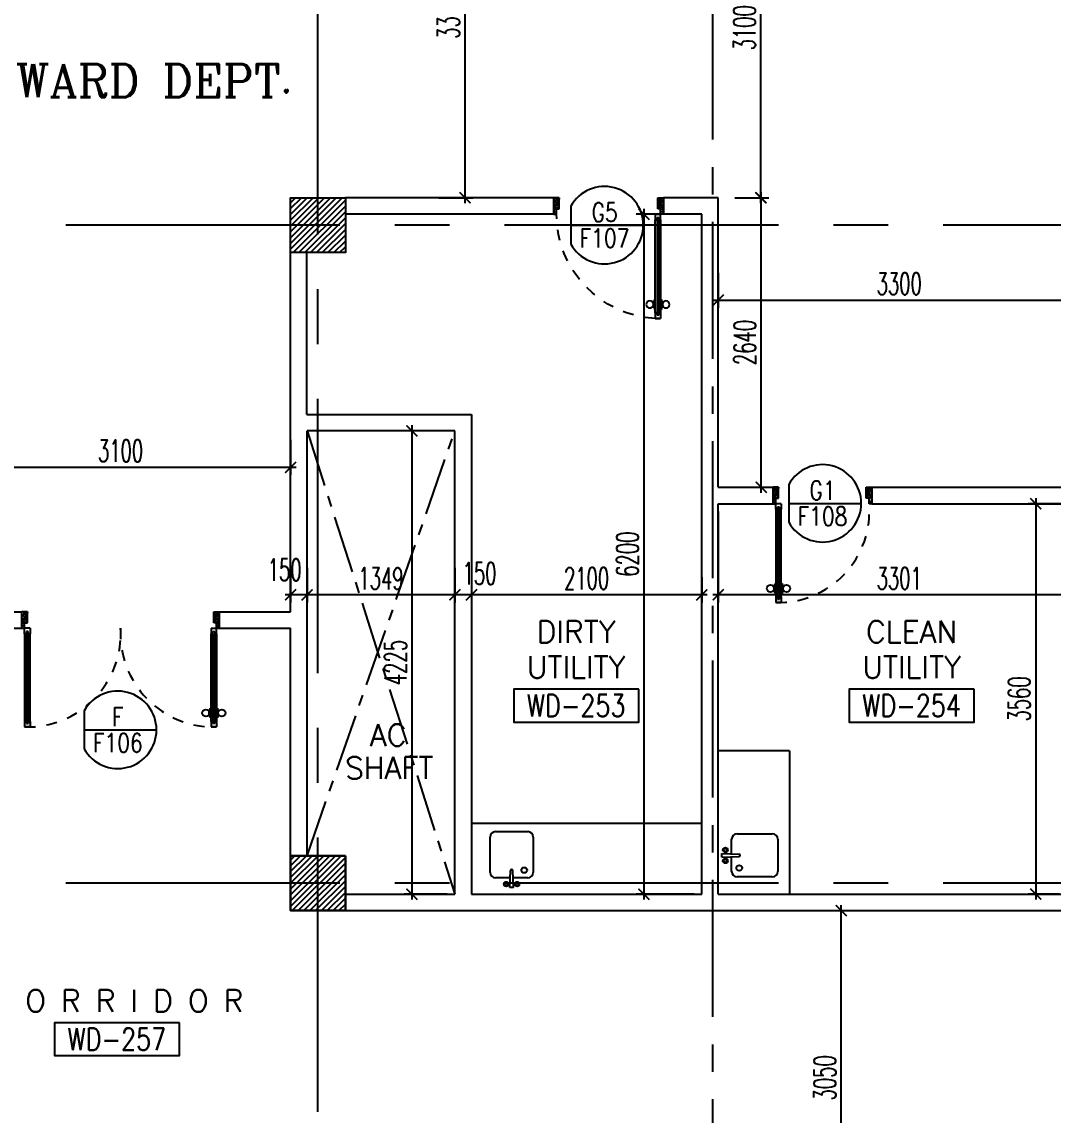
# Model space of a CAD drawing. Extents: x 88852.7 to 88945.7, y 39921.6 to 40001.1.
# Drawn here: x 88918.11 to 88927.51, y 39957.58 to 39967.55 of the extents above; entities that cross this region are included whole.
import ezdxf
from ezdxf.enums import TextEntityAlignment as Align

# ---------------------------------------------------------------- set-up
doc = ezdxf.new("R2010")
doc.units = 0
doc.header["$MEASUREMENT"] = 0
doc.header["$PDMODE"] = 34
for name, pattern in [('CENTER', [2, 1.25, -0.25, 0.25, -0.25]), ('CENTER2', [1.125, 0.75, -0.125, 0.125, -0.125]), ('CENTERX2', [4, 2.5, -0.5, 0.5, -0.5]), ('HIDDEN', [0.375, 0.25, -0.125])]:
    doc.linetypes.add(name, pattern=pattern)
doc.layers.get('0').update_dxf_attribs({"linetype": 'CONTINUOUS'})
doc.layers.get('DEFPOINTS').update_dxf_attribs({"linetype": 'CONTINUOUS'})
for name, color, linetype in [('AXES', 11, 'CENTERX2'), ('AXES1', 11, 'CENTER'), ('COL', 2, 'CONTINUOUS'), ('DIM', 4, 'CONTINUOUS'), ('DOOR', 7, 'CONTINUOUS'), ('DOOR-CR', 4, 'CONTINUOUS'), ('DOOR-NO', 3, 'CONTINUOUS'), ('HAT', 8, 'CONTINUOUS'), ('INSUL', 4, 'CONTINUOUS'), ('ME-FIX', 7, 'CONTINUOUS'), ('RM-BOX', 4, 'CONTINUOUS'), ('RM-NAME', 2, 'CONTINUOUS'), ('RM-NO', 2, 'CONTINUOUS'), ('WALL', 2, 'CONTINUOUS')]:
    doc.layers.add(name, color=color, linetype=linetype)
doc.styles.add('ROMANC', font='romanc', dxfattribs={"height": 0.1})
doc.styles.add('ROMANS', font='ROMANS.shx', dxfattribs={"width": 0.6})
doc.dimstyles.new('STANDARD in', dxfattribs={"dimtxt": 0.2, "dimasz": 0.1, "dimexe": 0.07, "dimexo": 0.07, "dimgap": 0.05, "dimtad": 1, "dimdec": 0, "dimlfac": 1000, "dimzin": 0, "dimdsep": 46, "dimtxsty": 'ROMANS', "dimblk": 'ARCHTICK', "dimcen": 0.05, "dimdle": 0.05, "dimclrd": 4, "dimclre": 4, "dimclrt": 2, "dimadec": 0, "dimazin": 0, "dimtfac": 1, "dimtdec": 0, "dimtmove": 2, "dimatfit": 3, "dimfxl": 0, "dimtolj": 1, "dimtzin": 0, "dimarcsym": 0})

# ---------------------------------------------------------------- blocks, each defined once
blk = doc.blocks.new('_ARCHTICK')
at = {"color": 0, "linetype": 'ByBlock', "const_width": 0.15}
blk.add_lwpolyline([(-0.5, -0.5), (0.5, 0.5)], dxfattribs=at)
blk = doc.blocks.new('*D319')
at = {"layer": 'DEFPOINTS', "color": 0, "linetype": 'Continuous'}
for p in [(88917.4604, 39963.8121), (88920.5604, 39963.8121), (88920.5604, 39963.4919)]:
    blk.add_point(p, dxfattribs=at)
at = {"layer": 'DIM', "color": 4, "linetype": 'Continuous', "lineweight": -2}
for p, q in [((88917.4604, 39963.7421), (88917.4604, 39963.4219)), ((88920.5604, 39963.7421), (88920.5604, 39963.4219)), ((88917.4104, 39963.4919), (88920.6104, 39963.4919))]:
    blk.add_line(p, q, dxfattribs=at)
at = {"layer": 'DIM', "color": 4, "linetype": 'Continuous', "lineweight": -2, "xscale": 0.1, "yscale": 0.1, "zscale": 0.1, "rotation": 180}
blk.add_blockref('_ARCHTICK', (88917.4604, 39963.4919), dxfattribs=at)
at = {"layer": 'DIM', "color": 4, "linetype": 'Continuous', "lineweight": -2, "xscale": 0.1, "yscale": 0.1, "zscale": 0.1}
blk.add_blockref('_ARCHTICK', (88920.5604, 39963.4919), dxfattribs=at)
at = {"layer": 'DIM', "color": 2, "linetype": 'Continuous', "insert": (88919.0104, 39963.6419), "char_height": 0.2, "attachment_point": 5, "style": 'ROMANS'}
blk.add_mtext('\\A1;3100', dxfattribs=at)
blk = doc.blocks.new('*D169')
at = {"layer": 'DEFPOINTS', "color": 0, "linetype": 'ByBlock'}
for p in [(88924.4593, 39963.1596), (88927.7603, 39963.1596), (88924.4593, 39962.3291)]:
    blk.add_point(p, dxfattribs=at)
at = {"layer": 'DIM', "color": 4, "linetype": 'ByBlock', "lineweight": -2}
for p, q in [((88924.4593, 39963.0896), (88924.4593, 39962.2591)), ((88927.7603, 39963.0896), (88927.7603, 39962.2591)), ((88927.8103, 39962.3291), (88924.4093, 39962.3291))]:
    blk.add_line(p, q, dxfattribs=at)
at = {"layer": 'DIM', "color": 4, "linetype": 'ByBlock', "lineweight": -2, "xscale": 0.1, "yscale": 0.1, "zscale": 0.1, "rotation": 180}
blk.add_blockref('_ARCHTICK', (88924.4593, 39962.3291), dxfattribs=at)
at = {"layer": 'DIM', "color": 4, "linetype": 'ByBlock', "lineweight": -2, "xscale": 0.1, "yscale": 0.1, "zscale": 0.1}
blk.add_blockref('_ARCHTICK', (88927.7603, 39962.3291), dxfattribs=at)
at = {"layer": 'DIM', "color": 2, "linetype": 'ByBlock', "insert": (88926.1098, 39962.4791), "char_height": 0.2, "attachment_point": 5, "style": 'ROMANS'}
blk.add_mtext('\\A1;3301', dxfattribs=at)
blk = doc.blocks.new('*D800')
at = {"layer": 'DEFPOINTS', "color": 0, "linetype": 'ByBlock'}
for p in [(88922.0593, 39962.4761), (88922.2093, 39962.4761), (88922.0593, 39962.3299)]:
    blk.add_point(p, dxfattribs=at)
at = {"layer": 'DIM', "color": 4, "linetype": 'ByBlock', "lineweight": -2}
for p, q in [((88922.0593, 39962.4061), (88922.0593, 39962.2599)), ((88922.2093, 39962.4061), (88922.2093, 39962.2599)), ((88922.2593, 39962.3299), (88922.0093, 39962.3299))]:
    blk.add_line(p, q, dxfattribs=at)
at = {"layer": 'DIM', "color": 4, "linetype": 'ByBlock', "lineweight": -2, "xscale": 0.1, "yscale": 0.1, "zscale": 0.1, "rotation": 180}
blk.add_blockref('_ARCHTICK', (88922.0593, 39962.3299), dxfattribs=at)
at = {"layer": 'DIM', "color": 4, "linetype": 'ByBlock', "lineweight": -2, "xscale": 0.1, "yscale": 0.1, "zscale": 0.1}
blk.add_blockref('_ARCHTICK', (88922.2093, 39962.3299), dxfattribs=at)
at = {"layer": 'DIM', "color": 2, "linetype": 'ByBlock', "insert": (88922.2826, 39962.5243), "char_height": 0.2, "attachment_point": 5, "style": 'ROMANS'}
blk.add_mtext('\\A1;150', dxfattribs=at)
blk = doc.blocks.new('*D799')
at = {"layer": 'DEFPOINTS', "color": 0, "linetype": 'ByBlock'}
for p in [(88920.5604, 39962.6616), (88920.7103, 39962.5686), (88920.5604, 39962.3291)]:
    blk.add_point(p, dxfattribs=at)
at = {"layer": 'DIM', "color": 4, "linetype": 'ByBlock', "lineweight": -2}
for p, q in [((88920.5604, 39962.5916), (88920.5604, 39962.2591)), ((88920.7103, 39962.4986), (88920.7103, 39962.2591)), ((88920.7603, 39962.3291), (88920.5104, 39962.3291))]:
    blk.add_line(p, q, dxfattribs=at)
at = {"layer": 'DIM', "color": 4, "linetype": 'ByBlock', "lineweight": -2, "xscale": 0.1, "yscale": 0.1, "zscale": 0.1, "rotation": 180}
blk.add_blockref('_ARCHTICK', (88920.5604, 39962.3291), dxfattribs=at)
at = {"layer": 'DIM', "color": 4, "linetype": 'ByBlock', "lineweight": -2, "xscale": 0.1, "yscale": 0.1, "zscale": 0.1}
blk.add_blockref('_ARCHTICK', (88920.7103, 39962.3291), dxfattribs=at)
at = {"layer": 'DIM', "color": 2, "linetype": 'ByBlock', "insert": (88920.5065, 39962.5566), "char_height": 0.2, "attachment_point": 5, "style": 'ROMANS'}
blk.add_mtext('\\A1;150', dxfattribs=at)
blk = doc.blocks.new('*D801')
at = {"layer": 'DEFPOINTS', "color": 0, "linetype": 'ByBlock'}
for p in [(88920.7103, 39962.6456), (88922.0593, 39962.6456), (88920.7103, 39962.3291)]:
    blk.add_point(p, dxfattribs=at)
at = {"layer": 'DIM', "color": 4, "linetype": 'ByBlock', "lineweight": -2}
for p, q in [((88920.7103, 39962.5756), (88920.7103, 39962.2591)), ((88922.0593, 39962.5756), (88922.0593, 39962.2591)), ((88922.1093, 39962.3291), (88920.6603, 39962.3291))]:
    blk.add_line(p, q, dxfattribs=at)
at = {"layer": 'DIM', "color": 4, "linetype": 'ByBlock', "lineweight": -2, "xscale": 0.1, "yscale": 0.1, "zscale": 0.1, "rotation": 180}
blk.add_blockref('_ARCHTICK', (88920.7103, 39962.3291), dxfattribs=at)
at = {"layer": 'DIM', "color": 4, "linetype": 'ByBlock', "lineweight": -2, "xscale": 0.1, "yscale": 0.1, "zscale": 0.1}
blk.add_blockref('_ARCHTICK', (88922.0593, 39962.3291), dxfattribs=at)
at = {"layer": 'DIM', "color": 2, "linetype": 'ByBlock', "insert": (88921.3848, 39962.4791), "char_height": 0.2, "attachment_point": 5, "style": 'ROMANS'}
blk.add_mtext('\\A1;1349', dxfattribs=at)
blk = doc.blocks.new('*D172')
at = {"layer": 'DEFPOINTS', "color": 0, "linetype": 'ByBlock'}
for p in [(88922.2093, 39962.5608), (88924.3093, 39962.5608), (88922.2093, 39962.3291)]:
    blk.add_point(p, dxfattribs=at)
at = {"layer": 'DIM', "color": 4, "linetype": 'ByBlock', "lineweight": -2}
for p, q in [((88922.2093, 39962.4908), (88922.2093, 39962.2591)), ((88924.3093, 39962.4908), (88924.3093, 39962.2591)), ((88924.3593, 39962.3291), (88922.1593, 39962.3291))]:
    blk.add_line(p, q, dxfattribs=at)
at = {"layer": 'DIM', "color": 4, "linetype": 'ByBlock', "lineweight": -2, "xscale": 0.1, "yscale": 0.1, "zscale": 0.1, "rotation": 180}
blk.add_blockref('_ARCHTICK', (88922.2093, 39962.3291), dxfattribs=at)
at = {"layer": 'DIM', "color": 4, "linetype": 'ByBlock', "lineweight": -2, "xscale": 0.1, "yscale": 0.1, "zscale": 0.1}
blk.add_blockref('_ARCHTICK', (88924.3093, 39962.3291), dxfattribs=at)
at = {"layer": 'DIM', "color": 2, "linetype": 'ByBlock', "insert": (88923.2593, 39962.4791), "char_height": 0.2, "attachment_point": 5, "style": 'ROMANS'}
blk.add_mtext('\\A1;2100', dxfattribs=at)
blk = doc.blocks.new('*D171')
at = {"layer": 'DEFPOINTS', "color": 0, "linetype": 'ByBlock'}
for p in [(88924.3093, 39965.7996), (88923.7825, 39959.5996), (88924.3093, 39959.5996)]:
    blk.add_point(p, dxfattribs=at)
at = {"layer": 'DIM', "color": 4, "linetype": 'ByBlock', "lineweight": -2}
for p, q in [((88923.7825, 39965.8496), (88923.7825, 39959.5496)), ((88924.2393, 39965.7996), (88923.7125, 39965.7996)), ((88924.2393, 39959.5996), (88923.7125, 39959.5996))]:
    blk.add_line(p, q, dxfattribs=at)
at = {"layer": 'DIM', "color": 4, "linetype": 'ByBlock', "lineweight": -2, "xscale": 0.1, "yscale": 0.1, "zscale": 0.1}
for p, rotation in [((88923.7825, 39965.7996), 90), ((88923.7825, 39959.5996), 270)]:
    blk.add_blockref('_ARCHTICK', p, dxfattribs=dict(at, rotation=rotation))
at = {"layer": 'DIM', "color": 2, "linetype": 'ByBlock', "insert": (88923.6325, 39962.6996), "char_height": 0.2, "attachment_point": 5, "rotation": 90, "style": 'ROMANS'}
blk.add_mtext('\\A1;6200', dxfattribs=at)
blk = doc.blocks.new('*D173')
at = {"layer": 'DEFPOINTS', "color": 0, "linetype": 'ByBlock'}
for p in [(88922.0593, 39963.8246), (88921.6665, 39959.5996), (88922.0593, 39959.5996)]:
    blk.add_point(p, dxfattribs=at)
at = {"layer": 'DIM', "color": 4, "linetype": 'ByBlock', "lineweight": -2}
for p, q in [((88921.6665, 39963.8746), (88921.6665, 39959.5496)), ((88921.9893, 39963.8246), (88921.5965, 39963.8246)), ((88921.9893, 39959.5996), (88921.5965, 39959.5996))]:
    blk.add_line(p, q, dxfattribs=at)
at = {"layer": 'DIM', "color": 4, "linetype": 'ByBlock', "lineweight": -2, "xscale": 0.1, "yscale": 0.1, "zscale": 0.1}
for p, rotation in [((88921.6665, 39963.8246), 90), ((88921.6665, 39959.5996), 270)]:
    blk.add_blockref('_ARCHTICK', p, dxfattribs=dict(at, rotation=rotation))
at = {"layer": 'DIM', "color": 2, "linetype": 'ByBlock', "insert": (88921.5165, 39961.7121), "char_height": 0.2, "attachment_point": 5, "rotation": 90, "style": 'ROMANS'}
blk.add_mtext('\\A1;4225', dxfattribs=at)
blk = doc.blocks.new('*D170')
at = {"layer": 'DEFPOINTS', "color": 0, "linetype": 'ByBlock'}
for p in [(88927.7603, 39963.1596), (88927.3544, 39959.5996), (88927.6413, 39959.5996)]:
    blk.add_point(p, dxfattribs=at)
at = {"layer": 'DIM', "color": 4, "linetype": 'ByBlock', "lineweight": -2}
for p, q in [((88927.6903, 39963.1596), (88927.2844, 39963.1596)), ((88927.3544, 39963.2096), (88927.3544, 39959.5496)), ((88927.5713, 39959.5996), (88927.2844, 39959.5996))]:
    blk.add_line(p, q, dxfattribs=at)
at = {"layer": 'DIM', "color": 4, "linetype": 'ByBlock', "lineweight": -2, "xscale": 0.1, "yscale": 0.1, "zscale": 0.1}
for p, rotation in [((88927.3544, 39963.1596), 90), ((88927.3544, 39959.5996), 270)]:
    blk.add_blockref('_ARCHTICK', p, dxfattribs=dict(at, rotation=rotation))
at = {"layer": 'DIM', "color": 2, "linetype": 'ByBlock', "insert": (88927.2044, 39961.3796), "char_height": 0.2, "attachment_point": 5, "rotation": 90, "style": 'ROMANS'}
blk.add_mtext('\\A1;3560', dxfattribs=at)
blk = doc.blocks.new('A$C272A55A0')
at = {"layer": 'DOOR', "color": 0, "linetype": 'ByBlock'}
for p, q in [((0, 900.4), (0, 1050.4)), ((50, 1050.4), (0, 1050.4)), ((50, 950.4), (50, 1050.4)), ((1750, 950.4), (1750, 1050.4)), ((1750, 1050.4), (1800, 1050.4)), ((1800, 1050.4), (1800, 900.4)), ((0, 900.4), (25, 900.4)), ((25, 950.4), (50, 950.4)), ((25, 900.4), (25, 950.4)), ((75, 900.4), (25, 900.4)), ((25, 850.4), (25, 900.4)), ((75, 900.4), (75, 850.4)), ((1725, 900.4), (1775, 900.4)), ((1725, 900.4), (1725, 850.4)), ((1775, 950.4), (1750, 950.4)), ((1775, 900.4), (1775, 950.4)), ((1800, 900.4), (1775, 900.4)), ((1775, 850.4), (1775, 900.4)), ((42, 850.4), (25, 850.4)), ((58, 870.4), (42, 870.4)), ((42, 870.4), (42, 850.4)), ((58, 850.4), (58, 870.4)), ((75, 850.4), (58, 850.4)), ((1725, 850.4), (1742, 850.4)), ((1742, 870.4), (1758, 870.4)), ((1742, 850.4), (1742, 870.4)), ((1758, 870.4), (1758, 850.4)), ((1758, 850.4), (1775, 850.4)), ((1717.8, 160.1), (1708.8, 160.1)), ((1708.8, 95.3), (1708.8, 160.1)), ((1725, 172.7), (1717.8, 172.7)), ((1717.8, 172.7), (1717.8, 82.7)), ((1717.8, 95.3), (1717.8, 160.1)), ((1775, 172.7), (1782.2, 172.7)), ((1782.2, 172.7), (1782.2, 82.7)), ((1782.2, 160.1), (1791.2, 160.1)), ((1782.2, 95.3), (1782.2, 160.1)), ((1791.2, 95.3), (1791.2, 160.1)), ((25, 50.4), (42, 50.4)), ((25, 50.4), (25, 0.4)), ((25, 0.4), (75, 0.4)), ((75, 0.4), (25, 0.4)), ((42, 50.4), (42, 30.4)), ((42, 30.4), (58, 30.4)), ((58, 50.4), (75, 50.4)), ((58, 50.4), (58, 30.4)), ((75, 50.4), (75, 0.4)), ((1717.8, 95.3), (1708.8, 95.3)), ((1725, 82.7), (1717.8, 82.7)), ((1742, 50.4), (1725, 50.4)), ((1725, 50.4), (1725, 0.4)), ((1775, 0.4), (1725, 0.4)), ((1725, 0.4), (1775, 0.4)), ((1742, 50.4), (1742, 30.4)), ((1758, 30.4), (1742, 30.4)), ((1775, 50.4), (1758, 50.4)), ((1758, 50.4), (1758, 30.4)), ((1775, 82.7), (1782.2, 82.7)), ((1775, 50.4), (1775, 0.4)), ((1782.2, 95.3), (1791.2, 95.3))]:
    blk.add_line(p, q, dxfattribs=at)
at = {"layer": 'DOOR', "color": 9, "linetype": 'ByBlock'}
for p, q in [((50, 1050.4), (0, 1010.2)), ((50, 1050.4), (0, 936.6)), ((50, 1050.4), (36.6, 950.4)), ((1750, 1050.4), (1800, 1010.2)), ((1750, 1050.4), (1800, 936.6)), ((1750, 1050.4), (1763.4, 950.4))]:
    blk.add_line(p, q, dxfattribs=at)
at = {"layer": 'DOOR', "linetype": 'ByBlock'}
for p, q in [((25, 850.4), (25, 50.4)), ((42, 850.4), (42, 50.4)), ((58, 850.4), (58, 50.4)), ((75, 50.4), (75, 850.4)), ((1725, 50.4), (1725, 850.4)), ((1742, 850.4), (1742, 50.4)), ((1758, 850.4), (1758, 50.4)), ((1775, 850.4), (1775, 50.4))]:
    blk.add_line(p, q, dxfattribs=at)
at = {"layer": 'DOOR', "color": 0, "linetype": 'ByBlock'}
for centre in [(1676.5, 127.7), (1823.5, 127.7)]:
    blk.add_circle(centre, 32.4, dxfattribs=at)
at = {"layer": 'DOOR', "color": 9, "linetype": 'ByBlock'}
for centre, radius, start, end in [((50, 1050.4), 54.4, 203.20738, 270), ((50, 1050.4), 34.4, 180, 270), ((50, 1050.4), 14.4, 180, 270), ((1750, 1050.4), 14.4, 270, 0), ((1750, 1050.4), 34.4, 270, 0), ((1750, 1050.4), 54.4, 270, 336.79262), ((50, 1050.4), 74.4, 227.77643, 270), ((50, 1050.4), 94.4, 238.01819, 270), ((50, 1050.4), 114.4, 244.08384, 257.37743), ((50, 1050.4), 134.4, 248.15985, 259.28002), ((50, 1050.4), 154.4, 251.10529, 256.28577), ((1750, 1050.4), 74.4, 270, 312.22357), ((1750, 1050.4), 94.4, 270, 301.98181), ((1750, 1050.4), 114.4, 282.62257, 295.91616), ((1750, 1050.4), 134.4, 280.71998, 291.84015), ((1750, 1050.4), 154.4, 283.71423, 288.89471)]:
    blk.add_arc(centre, radius, start, end, dxfattribs=at)
at = {"layer": 'DOOR', "linetype": 'HIDDEN', "ltscale": 0.5}
for centre, start, end in [((50, 851.4), 268.31738, 3.29648), ((1750, 851.4), 176.70352, 271.68262)]:
    blk.add_arc(centre, 851.4, start, end, dxfattribs=at)
at = {"layer": 'WALL', "linetype": 'ByBlock'}
blk.add_line((1800, 900.4), (1800, 1050.4), dxfattribs=at)
blk = doc.blocks.new('DD1')
at = {"layer": 'DOOR-CR'}
blk.add_line((-307.6, 0), (352.8, 0), dxfattribs=at)
blk.add_lwpolyline([(-307.6, -172.9, 3.820224), (-307.6, 172.9)], format="xyb", close=True, dxfattribs=at)
at = {"layer": 'DOOR-NO', "style": 'ROMANS', "width": 0.8}
for tag, p in [('G', (0, 141.5)), ('000', (0, -141.4))]:
    blk.add_attdef(tag, text='', height=204, dxfattribs=at).set_placement(p, align=Align.MIDDLE)
blk = doc.blocks.new('DOOR90')
at = {"layer": 'DOOR', "linetype": 'ByBlock'}
for p, q in [((0, 0), (-150, 0)), ((-200, -25), (-1000, -25)), ((-200, -42), (-1000, -42)), ((-200, -58), (-1000, -58)), ((-1000, -75), (-200, -75))]:
    blk.add_line(p, q, dxfattribs=at)
at = {"layer": 'DOOR', "color": 0, "linetype": 'ByBlock'}
for p, q in [((-150, 0), (-150, -25)), ((-150, 0), (0, 0)), ((0, -50), (0, 0)), ((-1050, -25), (-1050, -75)), ((-1050, -75), (-1050, -25)), ((-1000, -25), (-1050, -25)), ((-1000, -75), (-1050, -75)), ((-1020, -42), (-1020, -58)), ((-1000, -42), (-1020, -42)), ((-1000, -58), (-1020, -58)), ((-1000, -25), (-1000, -42)), ((-1000, -58), (-1000, -75)), ((-967.6, -25), (-967.6, -17.8)), ((-877.6, -17.8), (-967.6, -17.8)), ((-967.6, -75), (-967.6, -82.2)), ((-877.6, -82.2), (-967.6, -82.2)), ((-955, -17.8), (-955, -8.8)), ((-955, -8.8), (-890.2, -8.8)), ((-955, -17.8), (-890.2, -17.8)), ((-955, -82.2), (-955, -91.2)), ((-955, -82.2), (-890.2, -82.2)), ((-955, -91.2), (-890.2, -91.2)), ((-890.2, -17.8), (-890.2, -8.8)), ((-890.2, -82.2), (-890.2, -91.2)), ((-877.6, -25), (-877.6, -17.8)), ((-877.6, -75), (-877.6, -82.2)), ((-200, -42), (-200, -25)), ((-200, -25), (-150, -25)), ((-180, -42), (-200, -42)), ((-200, -75), (-200, -58)), ((-200, -58), (-180, -58)), ((-150, -75), (-200, -75)), ((-180, -58), (-180, -42)), ((-150, -75), (-150, -25)), ((-150, -25), (-100, -25)), ((-100, -25), (-100, -50)), ((-100, -50), (0, -50)), ((-150, -900), (-150, -875)), ((-150, -875), (-100, -875)), ((-100, -850), (0, -850)), ((-100, -875), (-100, -850)), ((0, -850), (0, -900)), ((0, -900), (-150, -900)), ((-150, -900), (0, -900))]:
    blk.add_line(p, q, dxfattribs=at)
at = {"layer": 'DOOR', "color": 9, "linetype": 'ByBlock'}
for p, q in [((0, -50), (-113.7, 0)), ((0, -50), (-40.1, 0)), ((0, -50), (-100, -36.6)), ((0, -850), (-113.7, -900)), ((0, -850), (-100, -863.4)), ((0, -850), (-40.1, -900))]:
    blk.add_line(p, q, dxfattribs=at)
at = {"layer": 'DOOR', "color": 0, "linetype": 'ByBlock'}
for centre in [(-922.6, 23.5), (-922.6, -123.5)]:
    blk.add_circle(centre, 32.4, dxfattribs=at)
at = {"layer": 'DOOR', "color": 9, "linetype": 'ByBlock'}
for centre, radius, start, end in [((0, -50), 74.4, 137.77643, 180), ((0, -50), 54.4, 113.20738, 180), ((0, -50), 154.4, 161.10529, 166.28577), ((0, -50), 134.4, 158.15985, 169.28002), ((0, -50), 114.4, 154.08384, 167.37743), ((0, -50), 94.4, 148.01819, 180), ((0, -50), 34.4, 90, 180), ((0, -50), 14.4, 90, 180), ((0, -850), 154.4, 193.71423, 198.89471), ((0, -850), 134.4, 190.71998, 201.84015), ((0, -850), 94.4, 180, 211.98181), ((0, -850), 74.4, 180, 222.22357), ((0, -850), 54.4, 180, 246.79262), ((0, -850), 34.4, 180, 270), ((0, -850), 14.4, 180, 270)]:
    blk.add_arc(centre, radius, start, end, dxfattribs=at)
at = {"layer": 'DOOR', "linetype": 'HIDDEN', "ltscale": 0.5}
blk.add_arc((-222.2, -50), 828.2, 178.27012, 275.00304, dxfattribs=at)
blk = doc.blocks.new('RM1')
at = {"layer": 'RM-BOX'}
blk.add_lwpolyline([(569.9, -200), (-569.9, -200), (-569.9, -500), (569.9, -500)], close=True, dxfattribs=at)
at = {"layer": 'RM-NAME', "style": 'ROMANS'}
for tag, p in [('ROOMNAME1', (0, 323.8)), ('ROOMNAME2', (0, 0))]:
    blk.add_attdef(tag, text='', height=200, dxfattribs=at).set_placement(p, align=Align.MIDDLE)
at = {"layer": 'RM-NO', "style": 'ROMANS', "width": 0.8}
blk.add_attdef('ROOMNO', text='', height=200, dxfattribs=at).set_placement((0, -350), align=Align.MIDDLE)
blk = doc.blocks.new('*X80')
at = {"color": 0}
for p, q in [((238728.6, 149527), (239191.3, 149989.7)), ((238728.6, 149580.1), (239138.2, 149989.7)), ((238728.6, 149633.1), (239085.2, 149989.7)), ((238728.6, 149686.1), (239032.2, 149989.7)), ((238728.6, 149739.2), (238979.1, 149989.7)), ((238728.6, 149792.2), (238926.1, 149989.7)), ((238728.6, 149845.2), (238873.1, 149989.7)), ((238728.6, 149898.3), (238820, 149989.7)), ((238728.6, 149951.3), (238767, 149989.7)), ((238744.3, 149489.7), (239228.6, 149974)), ((238797.3, 149489.7), (239228.6, 149921)), ((238850.4, 149489.7), (239228.6, 149867.9)), ((238903.4, 149489.7), (239228.6, 149814.9)), ((238956.4, 149489.7), (239228.6, 149761.9)), ((239009.5, 149489.7), (239228.6, 149708.8)), ((239062.5, 149489.7), (239228.6, 149655.8)), ((239115.5, 149489.7), (239228.6, 149602.8)), ((239168.6, 149489.7), (239228.6, 149549.7)), ((239221.6, 149489.7), (239228.6, 149496.7))]:
    blk.add_line(p, q, dxfattribs=at)
blk = doc.blocks.new('COL50')
at = {"layer": 'COL'}
blk.add_lwpolyline([(-250, 250), (-250, -250), (250, -250), (250, 250)], close=True, dxfattribs=at)
blk = doc.blocks.new('*X79')
at = {"color": 0}
for p, q in [((238728.6, 155519.8), (239198.5, 155989.7)), ((238728.6, 155572.8), (239145.5, 155989.7)), ((238728.6, 155625.8), (239092.5, 155989.7)), ((238728.6, 155678.9), (239039.4, 155989.7)), ((238728.6, 155731.9), (238986.4, 155989.7)), ((238728.6, 155784.9), (238933.4, 155989.7)), ((238728.6, 155838), (238880.3, 155989.7)), ((238728.6, 155891), (238827.3, 155989.7)), ((238728.6, 155944), (238774.3, 155989.7)), ((238751.6, 155489.7), (239228.6, 155966.7)), ((238804.6, 155489.7), (239228.6, 155913.7)), ((238857.6, 155489.7), (239228.6, 155860.7)), ((238910.7, 155489.7), (239228.6, 155807.6)), ((238963.7, 155489.7), (239228.6, 155754.6)), ((239016.7, 155489.7), (239228.6, 155701.6)), ((239069.8, 155489.7), (239228.6, 155648.5)), ((239122.8, 155489.7), (239228.6, 155595.5)), ((239175.8, 155489.7), (239228.6, 155542.5))]:
    blk.add_line(p, q, dxfattribs=at)
blk = doc.blocks.new('DOOR-10')
at = {"layer": 'DOOR', "color": 0, "linetype": 'ByBlock'}
for p, q in [((-25.7, 1100), (-75.7, 1100)), ((-75.7, 1100), (-25.7, 1100)), ((-75.7, 1050), (-75.7, 1100)), ((-25.7, 1050), (-25.7, 1100)), ((-82.9, 1005), (-91.9, 1005)), ((-91.9, 1005), (-91.9, 940.2)), ((-75.7, 1017.6), (-82.9, 1017.6)), ((-82.9, 927.6), (-82.9, 1017.6)), ((-82.9, 1005), (-82.9, 940.2)), ((-58.7, 1050), (-75.7, 1050)), ((-42.7, 1070), (-58.7, 1070)), ((-58.7, 1050), (-58.7, 1070)), ((-42.7, 1050), (-42.7, 1070)), ((-25.7, 1050), (-42.7, 1050)), ((-25.7, 1017.6), (-18.5, 1017.6)), ((-18.5, 927.6), (-18.5, 1017.6)), ((-18.5, 1005), (-9.5, 1005)), ((-18.5, 1005), (-18.5, 940.2)), ((-9.5, 1005), (-9.5, 940.2)), ((-82.9, 940.2), (-91.9, 940.2)), ((-75.7, 927.6), (-82.9, 927.6)), ((-25.7, 927.6), (-18.5, 927.6)), ((-18.5, 940.2), (-9.5, 940.2)), ((-75.7, 200), (-58.7, 200)), ((-75.7, 150), (-75.7, 200)), ((-58.7, 200), (-58.7, 180)), ((-42.7, 200), (-25.7, 200)), ((-42.7, 180), (-42.7, 200)), ((-25.7, 200), (-25.7, 150)), ((-1000.7, 0), (-1000.7, 150)), ((-1000.7, 150), (-975.7, 150)), ((-1000.7, 150), (-1000.7, 0)), ((-975.7, 150), (-975.7, 100)), ((-975.7, 100), (-950.7, 100)), ((-950.7, 100), (-950.7, 0)), ((-75.7, 150), (-25.7, 150)), ((-58.7, 180), (-42.7, 180)), ((-50.7, 100), (-50.7, 0)), ((-25.7, 100), (-50.7, 100)), ((-0.7, 150), (-25.7, 150)), ((-25.7, 150), (-25.7, 100)), ((-950.7, 0), (-1000.7, 0)), ((-50.7, 0), (-0.7, 0))]:
    blk.add_line(p, q, dxfattribs=at)
at = {"layer": 'DOOR', "linetype": 'ByBlock'}
for p, q in [((-75.7, 1050), (-75.7, 200)), ((-58.7, 200), (-58.7, 1050)), ((-42.7, 200), (-42.7, 1050)), ((-25.7, 200), (-25.7, 1050))]:
    blk.add_line(p, q, dxfattribs=at)
at = {"layer": 'DOOR', "color": 9, "linetype": 'ByBlock'}
for p, q in [((-950.7, 0), (-1000.7, 113.7)), ((-950.7, 0), (-964.1, 100)), ((-50.7, 0), (-0.7, 113.7)), ((-50.7, 0), (-37.3, 100)), ((-0.7, 0), (-0.7, 150)), ((-950.7, 0), (-1000.7, 40.1)), ((-50.7, 0), (-0.7, 40.1))]:
    blk.add_line(p, q, dxfattribs=at)
at = {"layer": 'DOOR', "color": 0, "linetype": 'ByBlock'}
for centre in [(-124.2, 972.6), (22.8, 972.6)]:
    blk.add_circle(centre, 32.4, dxfattribs=at)
at = {"layer": 'DOOR', "linetype": 'HIDDEN', "ltscale": 0.5}
blk.add_arc((-23.4, 149.1), 952.3, 93.14816, 179.94816, dxfattribs=at)
at = {"layer": 'DOOR', "color": 9, "linetype": 'ByBlock'}
for centre, radius, start, end in [((-950.7, 0), 154.4, 103.71423, 108.89471), ((-950.7, 0), 134.4, 100.71998, 111.84015), ((-50.7, 0), 134.4, 68.15985, 79.28002), ((-50.7, 0), 114.4, 64.08384, 77.37743), ((-50.7, 0), 154.4, 71.10529, 76.28577), ((-950.7, 0), 94.4, 90, 121.98181), ((-950.7, 0), 74.4, 90, 132.22357), ((-950.7, 0), 54.4, 90, 156.79262), ((-950.7, 0), 34.4, 90, 180), ((-950.7, 0), 14.4, 90, 180), ((-50.7, 0), 94.4, 58.01819, 90), ((-50.7, 0), 74.4, 47.77643, 90), ((-50.7, 0), 54.4, 23.20738, 90), ((-50.7, 0), 34.4, 0, 90), ((-50.7, 0), 14.4, 0, 90)]:
    blk.add_arc(centre, radius, start, end, dxfattribs=at)
blk = doc.blocks.new('*D762')
at = {"layer": 'DEFPOINTS', "color": 0, "linetype": 'Continuous'}
for p in [(88925.5557, 39959.4496), (88925.5817, 39959.4496), (88925.5557, 39956.3996)]:
    blk.add_point(p, dxfattribs=at)
at = {"layer": 'DIM', "color": 4, "linetype": 'Continuous', "lineweight": -2}
for p, q in [((88925.5817, 39956.3496), (88925.5817, 39959.4996)), ((88925.6257, 39959.4496), (88925.6517, 39959.4496)), ((88925.6257, 39956.3996), (88925.6517, 39956.3996))]:
    blk.add_line(p, q, dxfattribs=at)
at = {"layer": 'DIM', "color": 4, "linetype": 'Continuous', "lineweight": -2, "xscale": 0.1, "yscale": 0.1, "zscale": 0.1}
for p, rotation in [((88925.5817, 39959.4496), 90), ((88925.5817, 39956.3996), 270)]:
    blk.add_blockref('_ARCHTICK', p, dxfattribs=dict(at, rotation=rotation))
at = {"layer": 'DIM', "color": 2, "linetype": 'Continuous', "insert": (88925.4317, 39957.9246), "char_height": 0.2, "attachment_point": 5, "rotation": 90, "style": 'ROMANS'}
blk.add_mtext('\\A1;3050', dxfattribs=at)
blk = doc.blocks.new('*D782')
at = {"layer": 'DEFPOINTS', "color": 0, "linetype": 'ByBlock'}
for p in [(88921.7325, 39969.2596), (88922.1511, 39969.2596), (88921.8435, 39965.9496)]:
    blk.add_point(p, dxfattribs=at)
at = {"layer": 'DIM', "color": 4, "linetype": 'ByBlock', "lineweight": -2}
for p, q in [((88921.8025, 39969.2596), (88922.2211, 39969.2596)), ((88922.1511, 39965.8996), (88922.1511, 39969.3096)), ((88921.9135, 39965.9496), (88922.2211, 39965.9496))]:
    blk.add_line(p, q, dxfattribs=at)
at = {"layer": 'DIM', "color": 4, "linetype": 'ByBlock', "lineweight": -2, "xscale": 0.1, "yscale": 0.1, "zscale": 0.1}
for p, rotation in [((88922.1511, 39969.2596), 90), ((88922.1511, 39965.9496), 270)]:
    blk.add_blockref('_ARCHTICK', p, dxfattribs=dict(at, rotation=rotation))
at = {"layer": 'DIM', "color": 2, "linetype": 'ByBlock', "insert": (88922.0011, 39967.6046), "char_height": 0.2, "attachment_point": 5, "rotation": 90, "style": 'ROMANS'}
blk.add_mtext('\\A1;3310', dxfattribs=at)
blk = doc.blocks.new('*D784')
at = {"layer": 'DEFPOINTS', "color": 0, "linetype": 'Continuous'}
for p in [(88924.4593, 39965.3359), (88927.7603, 39965.3359), (88927.7603, 39965.0158)]:
    blk.add_point(p, dxfattribs=at)
at = {"layer": 'DIM', "color": 4, "linetype": 'Continuous', "lineweight": -2}
for p, q in [((88924.4593, 39965.2659), (88924.4593, 39964.9458)), ((88927.7603, 39965.2659), (88927.7603, 39964.9458)), ((88924.4093, 39965.0158), (88927.8103, 39965.0158))]:
    blk.add_line(p, q, dxfattribs=at)
at = {"layer": 'DIM', "color": 4, "linetype": 'Continuous', "lineweight": -2, "xscale": 0.1, "yscale": 0.1, "zscale": 0.1, "rotation": 180}
blk.add_blockref('_ARCHTICK', (88924.4593, 39965.0158), dxfattribs=at)
at = {"layer": 'DIM', "color": 4, "linetype": 'Continuous', "lineweight": -2, "xscale": 0.1, "yscale": 0.1, "zscale": 0.1}
blk.add_blockref('_ARCHTICK', (88927.7603, 39965.0158), dxfattribs=at)
at = {"layer": 'DIM', "color": 2, "linetype": 'Continuous', "insert": (88926.1098, 39965.1658), "char_height": 0.2, "attachment_point": 5, "style": 'ROMANS'}
blk.add_mtext('\\A1;3300', dxfattribs=at)
blk = doc.blocks.new('*D797')
at = {"layer": 'DEFPOINTS', "color": 0, "linetype": 'Continuous'}
for p in [(88924.5727, 39965.9496), (88924.8513, 39965.9496), (88924.5727, 39963.3096)]:
    blk.add_point(p, dxfattribs=at)
at = {"layer": 'DIM', "color": 4, "linetype": 'Continuous', "lineweight": -2}
for p, q in [((88924.6427, 39965.9496), (88924.9213, 39965.9496)), ((88924.8513, 39963.2596), (88924.8513, 39965.9996)), ((88924.6427, 39963.3096), (88924.9213, 39963.3096))]:
    blk.add_line(p, q, dxfattribs=at)
at = {"layer": 'DIM', "color": 4, "linetype": 'Continuous', "lineweight": -2, "xscale": 0.1, "yscale": 0.1, "zscale": 0.1}
for p, rotation in [((88924.8513, 39965.9496), 90), ((88924.8513, 39963.3096), 270)]:
    blk.add_blockref('_ARCHTICK', p, dxfattribs=dict(at, rotation=rotation))
at = {"layer": 'DIM', "color": 2, "linetype": 'Continuous', "insert": (88924.7013, 39964.6296), "char_height": 0.2, "attachment_point": 5, "rotation": 90, "style": 'ROMANS'}
blk.add_mtext('\\A1;2640', dxfattribs=at)
blk = doc.blocks.new('*D798')
at = {"layer": 'DEFPOINTS', "color": 0, "linetype": 'ByBlock'}
for p in [(88924.4363, 39969.0496), (88924.8478, 39969.0496), (88924.5402, 39965.9496)]:
    blk.add_point(p, dxfattribs=at)
at = {"layer": 'DIM', "color": 4, "linetype": 'ByBlock', "lineweight": -2}
for p, q in [((88924.5063, 39969.0496), (88924.9178, 39969.0496)), ((88924.8478, 39965.8996), (88924.8478, 39969.0996)), ((88924.6102, 39965.9496), (88924.9178, 39965.9496))]:
    blk.add_line(p, q, dxfattribs=at)
at = {"layer": 'DIM', "color": 4, "linetype": 'ByBlock', "lineweight": -2, "xscale": 0.1, "yscale": 0.1, "zscale": 0.1}
for p, rotation in [((88924.8478, 39969.0496), 90), ((88924.8478, 39965.9496), 270)]:
    blk.add_blockref('_ARCHTICK', p, dxfattribs=dict(at, rotation=rotation))
at = {"layer": 'DIM', "color": 2, "linetype": 'ByBlock', "insert": (88924.6978, 39967.4996), "char_height": 0.2, "attachment_point": 5, "rotation": 90, "style": 'ROMANS'}
blk.add_mtext('\\A1;3100', dxfattribs=at)

msp = doc.modelspace()

# ---------------------------------------------------------------- linework, layer by layer
at = {"layer": 'AXES'}
for p, q in [((88920.8103, 39921.6153), (88920.8103, 40000.4279)), ((88945.0103, 39965.6996), (88876.9703, 39965.6996)), ((88945.0103, 39959.6996), (88876.9703, 39959.6996))]:
    msp.add_line(p, q, dxfattribs=at)
at = {"layer": 'AXES1'}
msp.add_line((88924.4103, 39928.4796), (88924.4103, 39987.2996), dxfattribs=at)
at = {"layer": 'INSUL', "linetype": 'CENTER2', "ltscale": 0.7}
for p, q in [((88920.7104, 39959.9496), (88922.0593, 39963.8246)), ((88920.7104, 39963.8246), (88922.0593, 39959.5996))]:
    msp.add_line(p, q, dxfattribs=at)
at = {"layer": 'ME-FIX'}
for p, q in [((88925.1093, 39960.9056), (88924.4593, 39960.9056)), ((88925.1093, 39960.9056), (88925.1093, 39959.5976)), ((88922.2103, 39960.2476), (88924.3093, 39960.2476)), ((88922.4296, 39960.1696), (88922.7225, 39960.1696)), ((88922.3797, 39959.7986), (88922.3797, 39960.1197)), ((88922.7724, 39960.1197), (88922.7724, 39959.7986)), ((88924.5815, 39959.9632), (88924.5815, 39960.0997)), ((88924.6314, 39960.1495), (88924.9524, 39960.1495)), ((88925.0023, 39960.0997), (88925.0023, 39959.8067)), ((88924.4933, 39959.9692), (88924.6485, 39959.9632)), ((88924.4933, 39959.9372), (88924.4933, 39959.9692)), ((88924.4933, 39959.9372), (88924.6485, 39959.9432)), ((88924.5815, 39959.8067), (88924.5815, 39959.9432)), ((88922.56, 39959.6605), (88922.5661, 39959.8158)), ((88922.5921, 39959.6605), (88922.586, 39959.8158)), ((88922.5661, 39959.7487), (88922.4296, 39959.7487)), ((88922.7225, 39959.7487), (88922.586, 39959.7487)), ((88924.9524, 39959.7569), (88924.6314, 39959.7569)), ((88922.5921, 39959.6605), (88922.56, 39959.6605))]:
    msp.add_line(p, q, dxfattribs=at)
for centre, radius in [((88924.5244, 39960.003), 0.0217), ((88924.5244, 39960.003), 0.014), ((88924.5244, 39959.9034), 0.0217), ((88924.5244, 39959.9034), 0.014), ((88924.6509, 39959.8387), 0.0255), ((88922.6905, 39959.8182), 0.0255), ((88922.5263, 39959.6916), 0.0217), ((88922.5263, 39959.6916), 0.014), ((88922.6258, 39959.6916), 0.0217), ((88922.6258, 39959.6916), 0.014)]:
    msp.add_circle(centre, radius, dxfattribs=at)
for centre, radius, start, end in [((88922.4296, 39960.1197), 0.0499, 90, 180), ((88922.7225, 39960.1197), 0.0499, 0, 90), ((88924.6314, 39960.0997), 0.0499, 90, 180), ((88924.9524, 39960.0997), 0.0499, 0, 90), ((88924.6485, 39959.9532), 0.00997, 270, 90), ((88922.4296, 39959.7986), 0.0499, 180, 270), ((88922.576, 39959.8158), 0.00997, 0, 180), ((88922.7225, 39959.7986), 0.0499, 270, 0), ((88924.6314, 39959.8067), 0.0499, 180, 270), ((88924.9524, 39959.8067), 0.0499, 270, 0)]:
    msp.add_arc(centre, radius, start, end, dxfattribs=at)
at = {"layer": 'WALL'}
for p, q in [((88922.9593, 39965.9496), (88921.0603, 39965.9496)), ((88922.9593, 39965.7996), (88922.9593, 39965.9496)), ((88924.4593, 39965.9496), (88923.9593, 39965.9496)), ((88923.9593, 39965.7996), (88923.9593, 39965.9496)), ((88924.4593, 39963.3096), (88924.4593, 39965.9496)), ((88922.9593, 39965.7996), (88921.0603, 39965.7996)), ((88924.3093, 39965.7996), (88923.9593, 39965.7996)), ((88924.3093, 39959.5996), (88924.3093, 39965.7996)), ((88920.5604, 39962.1746), (88920.5604, 39965.4496)), ((88920.7094, 39963.9746), (88920.7094, 39965.4496)), ((88920.7094, 39963.9746), (88922.2093, 39963.9746)), ((88922.2093, 39963.9746), (88922.2093, 39959.5996)), ((88922.0593, 39963.8246), (88920.7103, 39963.8246)), ((88920.7103, 39959.9496), (88920.7103, 39963.8246)), ((88922.0593, 39959.5996), (88922.0593, 39963.8246)), ((88924.4593, 39963.3096), (88924.9593, 39963.3096)), ((88924.9593, 39963.1596), (88924.9593, 39963.3096)), ((88925.8593, 39963.1596), (88925.8593, 39963.3096)), ((88925.8593, 39963.3096), (88928.1603, 39963.3096)), ((88924.4593, 39963.1596), (88924.9593, 39963.1596)), ((88924.4593, 39959.5996), (88924.4593, 39963.1596)), ((88925.8593, 39963.1596), (88927.7603, 39963.1596)), ((88917.4604, 39962.1746), (88918.1104, 39962.1746)), ((88918.1104, 39962.0246), (88918.1104, 39962.1746)), ((88919.9104, 39962.1746), (88920.5604, 39962.1746)), ((88919.9104, 39962.0246), (88919.9104, 39962.1746)), ((88917.4604, 39962.0246), (88918.1104, 39962.0246)), ((88919.9104, 39962.0246), (88920.5604, 39962.0246)), ((88920.5604, 39959.7996), (88920.5604, 39962.0246)), ((88921.0603, 39959.5996), (88922.0593, 39959.5996)), ((88922.2093, 39959.5996), (88924.3093, 39959.5996)), ((88924.4593, 39959.5996), (88927.7603, 39959.5996)), ((88921.0603, 39959.4496), (88927.7603, 39959.4496))]:
    msp.add_line(p, q, dxfattribs=at)
at = {"layer": 'WALL', "linetype": 'ByBlock', "ltscale": 0.3}
for points in [[(88921.0603, 39965.4496), (88920.5603, 39965.4496), (88920.5603, 39965.9496), (88921.0603, 39965.9496)], [(88921.0603, 39959.9496), (88920.5603, 39959.9496), (88920.5603, 39959.4496), (88921.0603, 39959.4496)]]:
    msp.add_lwpolyline(points, close=True, dxfattribs=at)

# ---------------------------------------------------------------- block references
at = {"layer": 'COL', "xscale": -0.001, "yscale": 0.001, "zscale": 0.001}
for p in [(88920.8103, 39965.6996), (88920.8103, 39959.6996)]:
    msp.add_blockref('COL50', p, dxfattribs=at)
at = {"layer": 'DOOR', "color": 0, "linetype": 'ByBlock', "ltscale": 0.3, "xscale": -0.001, "yscale": 0.001, "zscale": 0.001, "rotation": 180}
msp.add_blockref('DOOR-10', (88923.96, 39965.9496), dxfattribs=at)
at = {"layer": 'DOOR', "color": 0, "linetype": 'ByBlock', "xscale": 0.001, "yscale": 0.001, "zscale": 0.001, "rotation": 90}
msp.add_blockref('DOOR90', (88924.9593, 39963.3096), dxfattribs=at)
at = {"layer": 'DOOR', "color": 0, "linetype": 'ByBlock', "xscale": 0.001, "yscale": 0.001, "zscale": 0.001}
msp.add_blockref('A$C272A55A0', (88918.1104, 39961.1242), dxfattribs=at)
at = {"layer": 'DOOR-NO'}
ref = msp.add_blockref('DD1', (88923.4232, 39965.6996), dxfattribs=dict(at, xscale=0.001, yscale=0.001, zscale=0.001))
ref.add_attrib('G', 'G5', dxfattribs={"height": 0.17, "style": 'ROMANS', "width": 0.8}).set_placement((88923.4232, 39965.8175), align=Align.MIDDLE)
ref.add_attrib('000', 'F107', dxfattribs={"height": 0.17, "style": 'ROMANS', "width": 0.8}).set_placement((88923.4232, 39965.5817), align=Align.MIDDLE)
ref = msp.add_blockref('DD1', (88925.4103, 39963.1632), dxfattribs=dict(at, xscale=0.001, yscale=0.001, zscale=0.001))
ref.add_attrib('G', 'G1', dxfattribs={"height": 0.17, "style": 'ROMANS', "width": 0.8}).set_placement((88925.4103, 39963.2811), align=Align.MIDDLE)
ref.add_attrib('000', 'F108', dxfattribs={"height": 0.17, "style": 'ROMANS', "width": 0.8}).set_placement((88925.4103, 39963.0453), align=Align.MIDDLE)
ref = msp.add_blockref('DD1', (88918.985, 39961.0978), dxfattribs=dict(at, xscale=0.001, yscale=0.001, zscale=0.001))
ref.add_attrib('G', 'F', dxfattribs={"height": 0.17, "style": 'ROMANS', "width": 0.8}).set_placement((88918.985, 39961.2157), align=Align.MIDDLE)
ref.add_attrib('000', 'F106', dxfattribs={"height": 0.17, "style": 'ROMANS', "width": 0.8}).set_placement((88918.985, 39960.9799), align=Align.MIDDLE)
at = {"layer": 'HAT', "xscale": 0.001, "yscale": 0.001, "zscale": 0.001}
for name in ['*X79', '*X80']:
    msp.add_blockref(name, (88681.8317, 39809.9598), dxfattribs=at)
at = {"layer": 'RM-NAME', "xscale": 0.001, "yscale": 0.001, "zscale": 0.001}
for p, values in [((88923.1647, 39961.6687), {'ROOMNO': 'WD-253', 'ROOMNAME2': 'UTILITY', 'ROOMNAME1': 'DIRTY'}), ((88926.2232, 39961.6687), {'ROOMNO': 'WD-254', 'ROOMNAME2': 'UTILITY', 'ROOMNAME1': 'CLEAN'}), ((88918.9771, 39958.6277), {'ROOMNO': 'WD-257', 'ROOMNAME2': 'C O R R I D O R'})]:
    msp.add_blockref('RM1', p, dxfattribs=at).add_auto_attribs(values)

# ---------------------------------------------------------------- texts
at = {"layer": 'RM-NAME', "color": 2, "style": 'ROMANC'}
msp.add_text(' WARD DEPT. ', height=0.3, dxfattribs=at).set_placement((88919.3137, 39967.0164), align=Align.MIDDLE)
at = {"layer": 'RM-NAME', "style": 'ROMANS'}
for s, p in [('AC', (88921.4504, 39961.0504)), ('SHAFT', (88921.46, 39960.7505))]:
    msp.add_text(s, height=0.2, dxfattribs=at).set_placement(p, align=Align.MIDDLE)

# ---------------------------------------------------------------- dimensions: what is measured, and where the dimension line sits
at = {"layer": 'DIM', "linetype": 'ByBlock', "ltscale": 0.3}
for base, p1, p2, picture, middle in [((88922.1511, 39969.2596), (88921.8435, 39965.9496), (88921.7325, 39969.2596), '*D782', (88922.0011, 39967.6046)), ((88924.8478, 39969.0496), (88924.5402, 39965.9496), (88924.4363, 39969.0496), '*D798', (88924.6978, 39967.4996)), ((88923.7825, 39959.5996), (88924.3093, 39965.7996), (88924.3093, 39959.5996), '*D171', (88923.6325, 39962.6996)), ((88921.6665, 39959.5996), (88922.0593, 39963.8246), (88922.0593, 39959.5996), '*D173', (88921.5165, 39961.7121)), ((88927.3544, 39959.5996), (88927.7603, 39963.1596), (88927.6413, 39959.5996), '*D170', (88927.2044, 39961.3796))]:
    dim = msp.add_linear_dim(base=base, p1=p1, p2=p2, angle=90, dimstyle='STANDARD in', dxfattribs=at)
    dim.commit()
    dim.dimension.update_dxf_attribs({"geometry": picture, "text_midpoint": middle})
at = {"layer": 'DIM', "linetype": 'Continuous'}
dim = msp.add_linear_dim(base=(88924.8513, 39965.9496), p1=(88924.5727, 39963.3096), p2=(88924.5727, 39965.9496), angle=90, dimstyle='STANDARD in', dxfattribs=at)
dim.commit()
dim.dimension.update_dxf_attribs({"geometry": '*D797', "text_midpoint": (88924.7013, 39964.6296)})
at = {"layer": 'DIM', "color": 0, "linetype": 'Continuous'}
dim = msp.add_linear_dim(base=(88927.7603, 39965.0158), p1=(88924.4593, 39965.3359), p2=(88927.7603, 39965.3359), text='3300', dimstyle='STANDARD in', dxfattribs=at)
dim.commit()
dim.dimension.update_dxf_attribs({"geometry": '*D784', "text_midpoint": (88926.1098, 39965.1658)})
dim = msp.add_linear_dim(base=(88920.5604, 39963.4919), p1=(88917.4604, 39963.8121), p2=(88920.5604, 39963.8121), dimstyle='STANDARD in', dxfattribs=at)
dim.commit()
dim.dimension.update_dxf_attribs({"geometry": '*D319', "text_midpoint": (88919.0104, 39963.6419)})
at = {"layer": 'DIM', "linetype": 'ByBlock', "ltscale": 0.3}
for base, p1, p2, picture, middle in [((88924.4593, 39962.3291), (88927.7603, 39963.1596), (88924.4593, 39963.1596), '*D169', (88926.1098, 39962.4791)), ((88920.7103, 39962.3291), (88922.0593, 39962.6456), (88920.7103, 39962.6456), '*D801', (88921.3848, 39962.4791)), ((88922.2093, 39962.3291), (88924.3093, 39962.5608), (88922.2093, 39962.5608), '*D172', (88923.2593, 39962.4791))]:
    dim = msp.add_linear_dim(base=base, p1=p1, p2=p2, dimstyle='STANDARD in', dxfattribs=at)
    dim.commit()
    dim.dimension.update_dxf_attribs({"geometry": picture, "text_midpoint": middle})
for base, p1, p2, picture, middle in [((88920.5604, 39962.3291), (88920.7103, 39962.5686), (88920.5604, 39962.6616), '*D799', (88920.5065, 39962.5566)), ((88922.0593, 39962.3299), (88922.2093, 39962.4761), (88922.0593, 39962.4761), '*D800', (88922.2826, 39962.5243))]:
    dim = msp.add_linear_dim(base=base, p1=p1, p2=p2, dimstyle='STANDARD in', dxfattribs=at)
    dim.commit()
    dim.dimension.update_dxf_attribs({"geometry": picture, "text_midpoint": middle, "dimtype": 160})
at = {"layer": 'DIM', "color": 0, "linetype": 'Continuous'}
dim = msp.add_linear_dim(base=(88925.5817, 39959.4496), p1=(88925.5557, 39956.3996), p2=(88925.5557, 39959.4496), angle=90, dimstyle='STANDARD in', dxfattribs=at)
dim.commit()
dim.dimension.update_dxf_attribs({"geometry": '*D762', "text_midpoint": (88925.4317, 39957.9246)})

doc.saveas('drawing.dxf')
